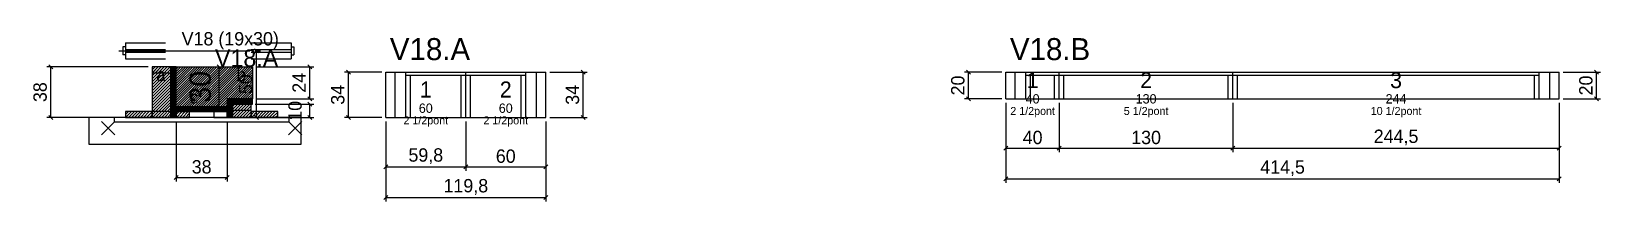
# Model space of a CAD drawing. Extents: x -69 to 1107, y -97 to 31.
import ezdxf
from ezdxf.enums import TextEntityAlignment as Align

# ---------------------------------------------------------------- set-up
doc = ezdxf.new("R2010")
doc.units = 0
for name, color, linetype in [('5', 5, 'Continuous'), ('barrote', 126, 'Continuous'), ('CONCRETO', 251, 'Continuous'), ('COTA', 241, 'Continuous'), ('Cota Seção (2x)', 241, 'Continuous'), ('detalhes', 7, 'Continuous'), ('Hachura', 251, 'Continuous'), ('Madeira', 126, 'Continuous'), ('NOMENCLATURA', 7, 'Continuous'), ('Painéis', 200, 'Continuous'), ('presilha', 224, 'Continuous'), ('SARR_2.2x7', 40, 'Continuous'), ('SARR_3.5x7', 81, 'Continuous'), ('SCO-___-LAJ', 224, 'Continuous'), ('TENSOR', 224, 'Continuous'), ('texto', 7, 'Continuous'), ('Texto Seção', 7, 'Continuous')]:
    doc.layers.add(name, color=color, linetype=linetype)
doc.dimstyles.new('PAINEL', dxfattribs={"dimtxt": 10, "dimasz": 3, "dimexe": 3, "dimexo": 3, "dimgap": 3, "dimtad": 1, "dimblk": 'OBLIQUE', "dimblk1": 'OBLIQUE', "dimcen": 2.5, "dimclrd": 4, "dimclre": 4, "dimclrt": 240, "dimazin": 3, "dimtfac": 1, "dimtmove": 0, "dimatfit": 3})
doc.dimstyles.new('SECAO2X', dxfattribs={"dimtxt": 16, "dimasz": 3, "dimexe": 3, "dimexo": 3, "dimgap": 3, "dimtad": 1, "dimblk": 'OBLIQUE', "dimblk1": 'OBLIQUE', "dimcen": 2.5, "dimclrd": 4, "dimclre": 4, "dimclrt": 240, "dimazin": 3, "dimtfac": 1, "dimtmove": 0, "dimatfit": 3})

# ---------------------------------------------------------------- blocks, each defined once
blk = doc.blocks.new('_OBLIQUE')
at = {"color": 0, "linetype": 'BYBLOCK'}
blk.add_line((-0.5, -0.5), (0.5, 0.5), dxfattribs=at)

msp = doc.modelspace()

# ---------------------------------------------------------------- hatches: boundary and pattern name
at = {"layer": 'COTA'}
h = msp.add_hatch(dxfattribs=at)
h.set_pattern_fill('ANSI31', scale=0.4)
h.paths.add_polyline_path([(40, -26), (40, 4), (97, 4), (97, -20), (78, -20), (78, -26)])
at = {"layer": 'Hachura'}
h = msp.add_hatch(dxfattribs=at)
h.set_pattern_fill('ANSI31', scale=0.5)
h.paths.add_polyline_path([(22, -34), (36, -34), (36, 4), (22, 4)])
h = msp.add_hatch(dxfattribs=at)
h.set_pattern_fill('ANSI31', scale=0.5)
h.paths.add_polyline_path([(22, -0.4), (36, -0.4), (36, 4), (22, 4)])
h = msp.add_hatch(dxfattribs=at)
h.set_pattern_fill('SOLID')
h.paths.add_polyline_path([(36, -34), (40, -34), (40, 4), (36, 4)])
h = msp.add_hatch(dxfattribs=at)
h.set_pattern_fill('SOLID')
h.paths.add_polyline_path([(78, -24), (97, -24), (97, -20), (78, -20)])
h = msp.add_hatch(dxfattribs=at)
h.set_pattern_fill('ANSI31', scale=0.5)
h.paths.add_polyline_path([(2, -34), (22, -34), (22, -29.6), (2, -29.6)])
h = msp.add_hatch(dxfattribs=at)
h.set_pattern_fill('SOLID')
h.paths.add_polyline_path([(40, -29.6), (78, -29.6), (78, -26), (40, -26)])
h = msp.add_hatch(dxfattribs=at)
h.set_pattern_fill('ANSI31', scale=0.5)
h.paths.add_polyline_path([(40, -34), (50, -34), (50, -29.6), (40, -29.6)])
h = msp.add_hatch(dxfattribs=at)
h.set_pattern_fill('SOLID')
h.paths.add_polyline_path([(78, -34), (82, -34), (82, -24), (78, -24)])
h = msp.add_hatch(dxfattribs=at)
h.set_pattern_fill('ANSI31', scale=0.5)
h.paths.add_polyline_path([(82, -34), (96, -34), (96, -24), (82, -24)])
h = msp.add_hatch(dxfattribs=at)
h.set_pattern_fill('ANSI31', scale=0.5)
h.paths.add_polyline_path([(82, -28.4), (96, -28.4), (96, -24), (82, -24)])
h = msp.add_hatch(dxfattribs=at)
h.set_pattern_fill('ANSI31', scale=0.5)
h.paths.add_polyline_path([(96, -34), (116, -34), (116, -29.6), (96, -29.6)])

# ---------------------------------------------------------------- linework, layer by layer
for p, q in [((0, 19), (0, 13)), ((2, 19), (0, 19)), ((2, 13), (0, 13)), ((2, 22), (32, 22)), ((2, 22), (2, 10)), ((2, 17), (32, 17)), ((2, 15), (32, 15)), ((96, 22), (126, 22)), ((96, 17), (126, 17)), ((96, 15), (126, 15)), ((126, 22), (126, 10)), ((126, 19), (128, 19)), ((126, 13), (128, 13)), ((128, 19), (128, 13)), ((2, 10), (32, 10)), ((96, 10), (126, 10))]:
    msp.add_line(p, q)
at = {"layer": 'barrote'}
msp.add_lwpolyline([(-25.5, -54), (133.5, -54), (133.5, -34), (-25.5, -34)], close=True, dxfattribs=at)
at = {"layer": 'CONCRETO'}
msp.add_lwpolyline([(40, -26), (40, 4), (97, 4), (97, -20), (78, -20), (78, -26)], close=True, dxfattribs=at)
at = {"layer": 'Madeira'}
for points in [[(22, -34), (36, -34), (36, 4), (22, 4)], [(22, -0.4), (36, -0.4), (36, 4), (22, 4)], [(2, -34), (22, -34), (22, -29.6), (2, -29.6)], [(22, -34), (36, -34), (36, -29.6), (22, -29.6)], [(40, -34), (50, -34), (50, -29.6), (40, -29.6)], [(68, -34), (78, -34), (78, -29.6), (68, -29.6)], [(82, -34), (96, -34), (96, -24), (82, -24)], [(82, -28.4), (96, -28.4), (96, -24), (82, -24)], [(96, -34), (116, -34), (116, -29.6), (96, -29.6)]]:
    msp.add_lwpolyline(points, close=True, dxfattribs=at)
at = {"layer": 'Painéis'}
for p, q in [((197, 0), (256.8, 0)), ((197, -34), (197, 0)), ((256.8, -34), (256.8, 0)), ((256.8, -34), (256.8, 0)), ((256.8, 0), (316.8, 0)), ((256.8, -34), (256.8, 0)), ((316.8, -34), (316.8, 0)), ((661.5, 0), (701.5, 0)), ((661.5, -20), (661.5, 0)), ((701.5, -20), (701.5, 0)), ((701.5, -20), (701.5, 0)), ((701.5, 0), (831.5, 0)), ((701.5, -20), (701.5, 0)), ((831.5, -20), (831.5, 0)), ((831.5, -20), (831.5, 0)), ((831.5, 0), (1076, 0)), ((831.5, -20), (831.5, 0)), ((1076, -20), (1076, 0)), ((661.5, -20), (701.5, -20)), ((701.5, -20), (831.5, -20)), ((831.5, -20), (1076, -20)), ((197, -34), (256.8, -34)), ((256.8, -34), (316.8, -34))]:
    msp.add_line(p, q, dxfattribs=at)
for points in [[(36, -34), (40, -34), (40, 4), (36, 4)], [(78, -24), (97, -24), (97, -20), (78, -20)], [(40, -29.6), (78, -29.6), (78, -26), (40, -26)], [(78, -34), (82, -34), (82, -24), (78, -24)]]:
    msp.add_lwpolyline(points, close=True, dxfattribs=at)
at = {"layer": 'presilha'}
for p, q in [((-16, -47), (-6, -37)), ((-16, -37), (-6, -47)), ((124, -47), (134, -37)), ((124, -37), (134, -47))]:
    msp.add_line(p, q, dxfattribs=at)
at = {"layer": 'SARR_2.2x7'}
for p, q in [((204, -34), (204, 0)), ((309.8, -34), (309.8, 0)), ((668.5, -20), (668.5, 0)), ((1069, -20), (1069, 0)), ((212, -2.2), (256.8, -2.2)), ((256.8, -2.2), (301.8, -2.2)), ((676.5, -2.2), (701.5, -2.2)), ((701.5, -2.2), (831.5, -2.2)), ((831.5, -2.2), (1061, -2.2))]:
    msp.add_line(p, q, dxfattribs=at)
at = {"layer": 'SARR_3.5x7'}
for p, q in [((212, -34), (212, 0)), ((256.8, -34), (256.8, 0)), ((256.8, -34), (256.8, 0)), ((301.8, -34), (301.8, 0)), ((676.5, -20), (676.5, 0)), ((701.5, -20), (701.5, 0)), ((701.5, -20), (701.5, 0)), ((831.5, -20), (831.5, 0)), ((831.5, -20), (831.5, 0)), ((1061, -20), (1061, 0)), ((215.5, -34), (215.5, -2.2)), ((253.3, -34), (253.3, -2.2)), ((260.3, -34), (260.3, -2.2)), ((298.3, -34), (298.3, -2.2)), ((680, -20), (680, -2.2)), ((698, -20), (698, -2.2)), ((705, -20), (705, -2.2)), ((828, -20), (828, -2.2)), ((835, -20), (835, -2.2)), ((1057.5, -20), (1057.5, -2.2)), ((676.5, -20), (680, -20)), ((698, -20), (701.5, -20)), ((701.5, -20), (705, -20)), ((828, -20), (831.5, -20)), ((831.5, -20), (835, -20)), ((1057.5, -20), (1061, -20)), ((212, -34), (215.5, -34)), ((253.3, -34), (256.8, -34)), ((256.8, -34), (260.3, -34)), ((298.3, -34), (301.8, -34))]:
    msp.add_line(p, q, dxfattribs=at)
at = {"layer": 'SCO-___-LAJ'}
msp.add_lwpolyline([(-6.5, -37.2), (124.5, -37.2), (124.5, -34), (-6.5, -34)], close=True, dxfattribs=at)
at = {"layer": 'TENSOR'}
msp.add_line((-3, 16), (95, 16), dxfattribs=at)

# ---------------------------------------------------------------- texts
at = {"layer": '5'}
for s, height, p in [('1', 12, (681.5, -6)), ('2', 12, (766.5, -6)), ('3', 12, (953.75, -6)), ('1', 12, (226.9, -13)), ('2', 12, (286.8, -13)), ('60', 7, (226.9, -27)), ('60', 7, (286.8, -27)), ('40', 7, (681.5, -20)), ('130', 7, (766.5, -20)), ('244', 7, (953.75, -20))]:
    msp.add_text(s, height=height, dxfattribs=at).set_placement(p, align=Align.MIDDLE_CENTER)
at = {"layer": 'detalhes'}
for s, p in [('a', (25, -6.7)), ('b', (85, -6.7)), ('c', (50, -23.5))]:
    msp.add_text(s, height=9.6, dxfattribs=at).set_placement(p)
at = {"layer": 'NOMENCLATURA'}
for s, p in [('V18.A', (200, 9)), ('V18.B', (664.5, 9))]:
    msp.add_text(s, height=16.5, dxfattribs=at).set_placement(p)
at = {"layer": 'texto', "char_height": 6, "attachment_point": 5}
for s, insert in [('2 1/2pont', (226.9, -37)), ('2 1/2pont', (286.8, -37)), ('2 1/2pont', (681.5, -30)), ('5 1/2pont', (766.5, -30)), ('10 1/2pont', (953.75, -30))]:
    msp.add_mtext(s, dxfattribs=dict(at, insert=insert))
at = {"layer": 'Texto Seção'}
for s, height, p in [('V18 (19x30)', 10, (44, 20)), ('V18.A', 13, (69, 4))]:
    msp.add_text(s, height=height, dxfattribs=at).set_placement(p)

# ---------------------------------------------------------------- dimensions: what is measured, and where the dimension line sits
at = {"layer": 'COTA'}
for base, p1, p2 in [((100, -34), (96, -34), (96, 16)), ((-54, -34), (2, -34), (22, 4)), ((140, -20), (97, -20), (97, 4)), ((169, -34), (197, -34), (197, 0)), ((344.8, -34), (316.8, -34), (316.8, 0)), ((633.5, -20), (661.5, -20), (661.5, 0)), ((1104, -20), (1076, -20), (1076, 0)), ((140, -34), (96, -34), (96, -24))]:
    msp.add_linear_dim(base=base, p1=p1, p2=p2, angle=90, dimstyle='PAINEL', dxfattribs=at).render()
for base, p1, p2 in [((661.5, -57), (661.5, -20), (701.5, -20)), ((661.5, -80), (661.5, -20), (1076, -20)), ((701.5, -57), (701.5, -20), (831.5, -20)), ((831.5, -57), (831.5, -20), (1076, -20)), ((40, -79), (40, -34), (78, -34)), ((197, -71), (197, -34), (256.8, -34)), ((197, -94), (197, -34), (316.8, -34)), ((256.8, -71), (256.8, -34), (316.8, -34))]:
    msp.add_linear_dim(base=base, p1=p1, p2=p2, dimstyle='PAINEL', dxfattribs=at).render()
at = {"layer": 'Cota Seção (2x)'}
msp.add_linear_dim(base=(72, -26), p1=(40, -26), p2=(40, 4), angle=90, dimstyle='SECAO2X', dxfattribs=at).render()

doc.saveas('drawing.dxf')
